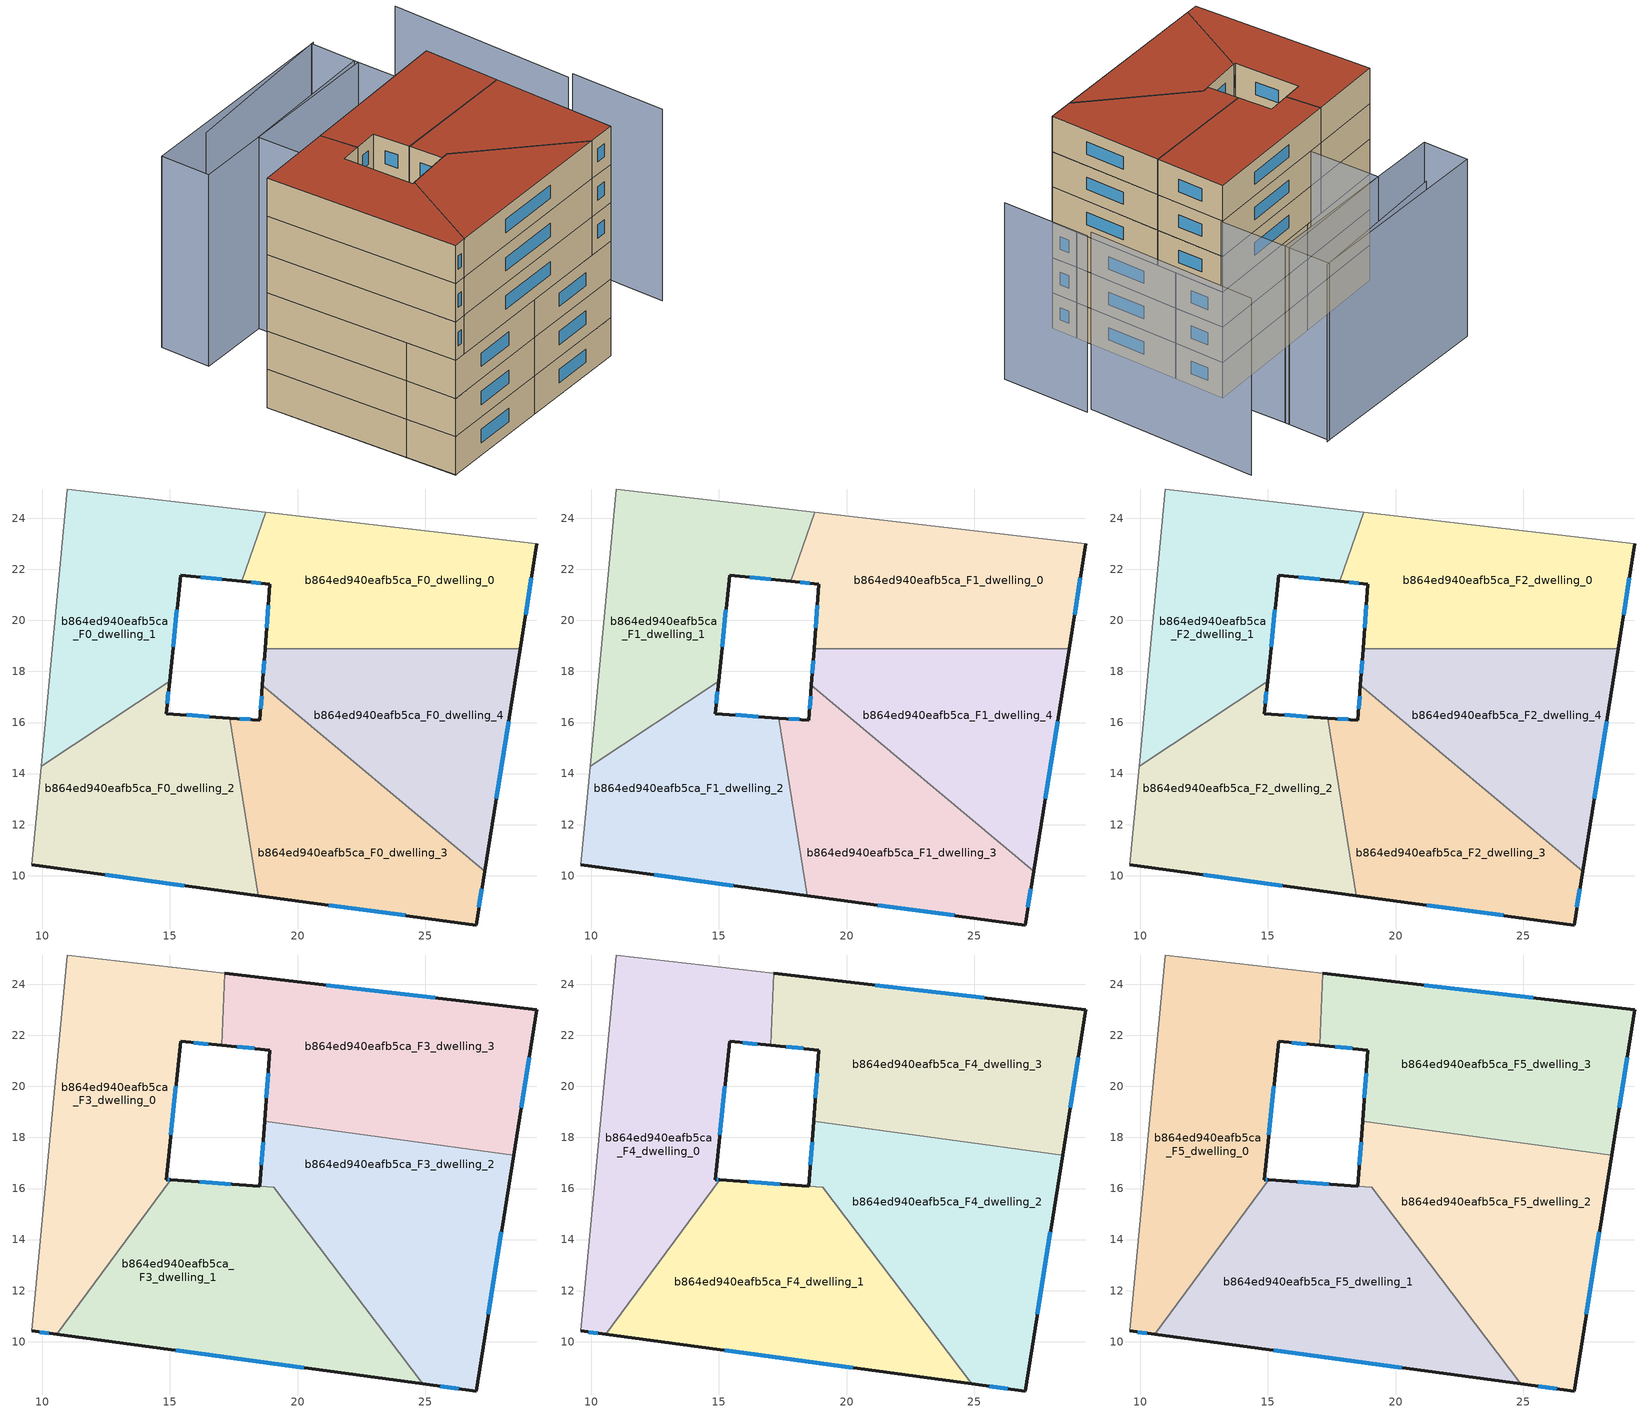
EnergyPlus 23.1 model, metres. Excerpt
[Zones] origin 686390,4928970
b864ed940eafb5ca_F0_dwelling_0
 floor ground (EU_floor_Construction): 29.37,23 28.71,18.89 18.73,18.89 18.92,21.42 17.82,21.53 18.75,24.24 z0
 wall outside (EU_wall_Construction): 17.82,21.53 18.92,21.42 18.73,18.89 / 28.71,18.89 29.37,23 z0:3
 wall to b864ed940eafb5ca_F0_dwelling_4 (EU_wall_Construction): 18.73,18.89 28.71,18.89 z0:3
 wall to b864ed940eafb5ca_F0_dwelling_1 (EU_wall_Construction): 18.75,24.24 17.82,21.53 z0:3
 wall adiabatic (EU_wall_Construction): 29.37,23 18.75,24.24 z0:3
 window (EU_Window_Construction): 18.86,20.6 18.79,19.71 / 18.18,21.49 18.56,21.46 / 28.93,20.23 29.15,21.66 z0.98:2.02
b864ed940eafb5ca_F0_dwelling_1
 floor ground (EU_floor_Construction): 18.75,24.24 17.82,21.53 15.42,21.76 14.99,17.61 9.95,14.28 10.99,25.14 z0
 wall outside (EU_wall_Construction): 14.99,17.61 15.42,21.76 17.82,21.53 z0:3
 wall to b864ed940eafb5ca_F0_dwelling_2 (EU_wall_Construction): 9.95,14.28 14.99,17.61 z0:3
 wall adiabatic (EU_wall_Construction): 18.75,24.24 10.99,25.14 9.95,14.28 z0:3
 window (EU_Window_Construction): 16.2,21.69 17.04,21.6 / 15.13,18.96 15.28,20.41 z0.98:2.02
b864ed940eafb5ca_F0_dwelling_2
 floor ground (EU_floor_Construction): 17.35,16.17 18.45,9.23 9.59,10.42 9.95,14.28 14.99,17.61 14.86,16.35 z0
 wall outside (EU_wall_Construction): 17.35,16.17 14.86,16.35 14.99,17.61 / 9.59,10.42 18.45,9.23 z0:3
 wall to b864ed940eafb5ca_F0_dwelling_3 (EU_wall_Construction): 18.45,9.23 17.35,16.17 z0:3
 wall adiabatic (EU_wall_Construction): 9.95,14.28 9.59,10.42 z0:3
 window (EU_Window_Construction): 14.9,16.76 14.95,17.2 / 16.54,16.23 15.67,16.29 / 12.47,10.03 15.57,9.62 z0.98:2.02
b864ed940eafb5ca_F0_dwelling_3
 floor ground (EU_floor_Construction): 27.32,10.19 26.99,8.07 18.45,9.23 17.35,16.17 18.52,16.09 18.62,17.47 z0
 wall outside (EU_wall_Construction): 18.62,17.47 18.52,16.09 17.35,16.17 / 18.45,9.23 26.99,8.07 27.32,10.19 z0:3
 wall to b864ed940eafb5ca_F0_dwelling_4 (EU_wall_Construction): 27.32,10.19 18.62,17.47 z0:3
 window (EU_Window_Construction): 18.14,16.12 17.73,16.15 / 18.59,17.02 18.55,16.54 / 27.1,8.76 27.22,9.5 / 21.23,8.85 24.21,8.45 z0.98:2.02
b864ed940eafb5ca_F0_dwelling_4
 floor ground (EU_floor_Construction): 28.71,18.89 27.32,10.19 18.62,17.47 18.73,18.89 z0
 wall outside (EU_wall_Construction): 18.73,18.89 18.62,17.47 / 27.32,10.19 28.71,18.89 z0:3
 window (EU_Window_Construction): 18.69,18.43 18.66,17.93 / 27.78,13.02 28.26,16.06 z0.98:2.02
b864ed940eafb5ca_F1_dwelling_0
 floor to b864ed940eafb5ca_F0_dwelling_0 (EU_floor_Construction): 29.37,23 28.71,18.89 18.73,18.89 18.92,21.42 17.82,21.53 18.75,24.24 z3
 wall outside (EU_wall_Construction): 17.82,21.53 18.92,21.42 18.73,18.89 / 28.71,18.89 29.37,23 z3:6
 wall to b864ed940eafb5ca_F1_dwelling_4 (EU_wall_Construction): 18.73,18.89 28.71,18.89 z3:6
 wall to b864ed940eafb5ca_F1_dwelling_1 (EU_wall_Construction): 18.75,24.24 17.82,21.53 z3:6
 wall adiabatic (EU_wall_Construction): 29.37,23 18.75,24.24 z3:6
 window (EU_Window_Construction): 18.86,20.6 18.79,19.71 / 18.18,21.49 18.56,21.46 / 28.93,20.23 29.15,21.66 z3.98:5.02
b864ed940eafb5ca_F1_dwelling_1
 floor to b864ed940eafb5ca_F0_dwelling_1 (EU_floor_Construction): 18.75,24.24 17.82,21.53 15.42,21.76 14.99,17.61 9.95,14.28 10.99,25.14 z3
 wall outside (EU_wall_Construction): 14.99,17.61 15.42,21.76 17.82,21.53 z3:6
 wall to b864ed940eafb5ca_F1_dwelling_2 (EU_wall_Construction): 9.95,14.28 14.99,17.61 z3:6
 wall adiabatic (EU_wall_Construction): 18.75,24.24 10.99,25.14 9.95,14.28 z3:6
 window (EU_Window_Construction): 16.2,21.69 17.04,21.6 / 15.13,18.96 15.28,20.41 z3.98:5.02
b864ed940eafb5ca_F1_dwelling_2
 floor to b864ed940eafb5ca_F0_dwelling_2 (EU_floor_Construction): 17.35,16.17 18.45,9.23 9.59,10.42 9.95,14.28 14.99,17.61 14.86,16.35 z3
 wall outside (EU_wall_Construction): 17.35,16.17 14.86,16.35 14.99,17.61 / 9.59,10.42 18.45,9.23 z3:6
 wall to b864ed940eafb5ca_F1_dwelling_3 (EU_wall_Construction): 18.45,9.23 17.35,16.17 z3:6
 wall adiabatic (EU_wall_Construction): 9.95,14.28 9.59,10.42 z3:6
 window (EU_Window_Construction): 14.9,16.76 14.95,17.2 / 16.54,16.23 15.67,16.29 / 12.47,10.03 15.57,9.62 z3.98:5.02
b864ed940eafb5ca_F1_dwelling_3
 floor to b864ed940eafb5ca_F0_dwelling_3 (EU_floor_Construction): 27.32,10.19 26.99,8.07 18.45,9.23 17.35,16.17 18.52,16.09 18.62,17.47 z3
 wall outside (EU_wall_Construction): 18.62,17.47 18.52,16.09 17.35,16.17 / 18.45,9.23 26.99,8.07 27.32,10.19 z3:6
 wall to b864ed940eafb5ca_F1_dwelling_4 (EU_wall_Construction): 27.32,10.19 18.62,17.47 z3:6
 window (EU_Window_Construction): 18.14,16.12 17.73,16.15 / 18.59,17.02 18.55,16.54 / 27.1,8.76 27.22,9.5 / 21.23,8.85 24.21,8.45 z3.98:5.02
b864ed940eafb5ca_F1_dwelling_4
 floor to b864ed940eafb5ca_F0_dwelling_4 (EU_floor_Construction): 28.71,18.89 27.32,10.19 18.62,17.47 18.73,18.89 z3
 wall outside (EU_wall_Construction): 18.73,18.89 18.62,17.47 / 27.32,10.19 28.71,18.89 z3:6
 window (EU_Window_Construction): 18.69,18.43 18.66,17.93 / 27.78,13.02 28.26,16.06 z3.98:5.02
b864ed940eafb5ca_F2_dwelling_0
 floor to b864ed940eafb5ca_F1_dwelling_0 (EU_floor_Construction): 29.37,23 28.71,18.89 18.73,18.89 18.92,21.42 17.82,21.53 18.75,24.24 z6
 wall outside (EU_wall_Construction): 17.82,21.53 18.92,21.42 18.73,18.89 / 28.71,18.89 29.37,23 z6:9
 wall to b864ed940eafb5ca_F2_dwelling_4 (EU_wall_Construction): 18.73,18.89 28.71,18.89 z6:9
 wall to b864ed940eafb5ca_F2_dwelling_1 (EU_wall_Construction): 18.75,24.24 17.82,21.53 z6:9
 wall adiabatic (EU_wall_Construction): 29.37,23 18.75,24.24 z6:9
 window (EU_Window_Construction): 18.86,20.6 18.79,19.71 / 18.18,21.49 18.56,21.46 / 28.93,20.23 29.15,21.66 z6.98:8.02
b864ed940eafb5ca_F2_dwelling_1
 floor to b864ed940eafb5ca_F1_dwelling_1 (EU_floor_Construction): 18.75,24.24 17.82,21.53 15.42,21.76 14.99,17.61 9.95,14.28 10.99,25.14 z6
 wall outside (EU_wall_Construction): 14.99,17.61 15.42,21.76 17.82,21.53 z6:9
 wall to b864ed940eafb5ca_F2_dwelling_2 (EU_wall_Construction): 9.95,14.28 14.99,17.61 z6:9
 wall adiabatic (EU_wall_Construction): 18.75,24.24 10.99,25.14 9.95,14.28 z6:9
 window (EU_Window_Construction): 16.2,21.69 17.04,21.6 / 15.13,18.96 15.28,20.41 z6.98:8.02
b864ed940eafb5ca_F2_dwelling_2
 floor to b864ed940eafb5ca_F1_dwelling_2 (EU_floor_Construction): 17.35,16.17 18.45,9.23 9.59,10.42 9.95,14.28 14.99,17.61 14.86,16.35 z6
 wall outside (EU_wall_Construction): 17.35,16.17 14.86,16.35 14.99,17.61 / 9.59,10.42 18.45,9.23 z6:9
 wall to b864ed940eafb5ca_F2_dwelling_3 (EU_wall_Construction): 18.45,9.23 17.35,16.17 z6:9
 wall adiabatic (EU_wall_Construction): 9.95,14.28 9.59,10.42 z6:9
 window (EU_Window_Construction): 14.9,16.76 14.95,17.2 / 16.54,16.23 15.67,16.29 / 12.47,10.03 15.57,9.62 z6.98:8.02
 ceiling adiabatic (EU_roof_Construction): 18.45,9.23 17.35,16.17 14.86,16.35 15.04,16.34 10.57,10.29 z9
b864ed940eafb5ca_F2_dwelling_3
 floor to b864ed940eafb5ca_F1_dwelling_3 (EU_floor_Construction): 27.32,10.19 26.99,8.07 18.45,9.23 17.35,16.17 18.52,16.09 18.62,17.47 z6
 wall outside (EU_wall_Construction): 18.62,17.47 18.52,16.09 17.35,16.17 / 18.45,9.23 26.99,8.07 27.32,10.19 z6:9
 wall to b864ed940eafb5ca_F2_dwelling_4 (EU_wall_Construction): 27.32,10.19 18.62,17.47 z6:9
 window (EU_Window_Construction): 18.14,16.12 17.73,16.15 / 18.59,17.02 18.55,16.54 / 27.1,8.76 27.22,9.5 / 21.23,8.85 24.21,8.45 z6.98:8.02
b864ed940eafb5ca_F2_dwelling_4
 floor to b864ed940eafb5ca_F1_dwelling_4 (EU_floor_Construction): 28.71,18.89 27.32,10.19 18.62,17.47 18.73,18.89 z6
 wall outside (EU_wall_Construction): 18.73,18.89 18.62,17.47 / 27.32,10.19 28.71,18.89 z6:9
 window (EU_Window_Construction): 18.69,18.43 18.66,17.93 / 27.78,13.02 28.26,16.06 z6.98:8.02
b864ed940eafb5ca_F3_dwelling_0
 floor to b864ed940eafb5ca_F2_dwelling_1 (EU_floor_Construction): 17.15,24.42 17.04,21.61 15.42,21.76 14.99,17.61 9.95,14.28 10.99,25.14 z9
 floor to b864ed940eafb5ca_F2_dwelling_2 (EU_floor_Construction): 14.99,17.61 14.86,16.35 15.04,16.34 10.57,10.29 9.59,10.42 9.95,14.28 z9
 wall outside (EU_wall_Construction): 15.04,16.34 14.86,16.35 15.42,21.76 17.04,21.61 / 9.59,10.42 10.57,10.29 z9:12
 wall adiabatic (EU_wall_Construction): 17.15,24.42 10.99,25.14 9.59,10.42 z9:12
 wall to b864ed940eafb5ca_F3_dwelling_3 (EU_wall_Construction): 17.04,21.61 17.15,24.42 z9:12
 wall to b864ed940eafb5ca_F3_dwelling_1 (EU_wall_Construction): 10.57,10.29 15.04,16.34 z9:12
 window (EU_Window_Construction): 15.94,21.71 16.51,21.66 / 15.04,18.11 15.24,20 / 14.98,16.34 14.92,16.35 / 9.91,10.38 10.25,10.33 z9.98:11.02
b864ed940eafb5ca_F3_dwelling_1
 floor adiabatic (EU_floor_Construction): 17.35,16.17 18.45,9.23 10.57,10.29 15.04,16.34 z9
 floor to b864ed940eafb5ca_F2_dwelling_3 (EU_floor_Construction): 19.07,16.05 24.9,8.35 18.45,9.23 17.35,16.17 z9
 wall outside (EU_wall_Construction): 10.57,10.29 24.9,8.35 / 18.51,16.09 15.04,16.34 z9:12
 wall to b864ed940eafb5ca_F3_dwelling_2 (EU_wall_Construction): 24.9,8.35 19.07,16.05 18.52,16.09 z9:12
 window (EU_Window_Construction): 15.23,9.66 20.24,8.98 / 17.38,16.17 16.17,16.26 z9.98:11.02
b864ed940eafb5ca_F3_dwelling_2
 floor to b864ed940eafb5ca_F2_dwelling_4 (EU_floor_Construction): 28.46,17.3 27.32,10.19 18.62,17.47 18.71,18.64 z9
 floor to b864ed940eafb5ca_F2_dwelling_3 (EU_floor_Construction): 27.32,10.19 26.99,8.07 24.9,8.35 19.07,16.05 18.52,16.09 18.62,17.47 z9
 wall outside (EU_wall_Construction): 18.71,18.64 18.52,16.09 / 24.9,8.35 26.99,8.07 28.46,17.3 z9:12
 wall to b864ed940eafb5ca_F3_dwelling_3 (EU_wall_Construction): 28.46,17.3 18.71,18.64 z9:12
 window (EU_Window_Construction): 18.65,17.81 18.58,16.92 / 27.47,11.07 27.98,14.3 / 25.58,8.26 26.31,8.16 z9.98:11.02
b864ed940eafb5ca_F3_dwelling_3
 floor to b864ed940eafb5ca_F2_dwelling_0 (EU_floor_Construction): 29.37,23 28.71,18.89 18.73,18.89 18.92,21.42 17.82,21.53 18.75,24.24 z9
 floor to b864ed940eafb5ca_F2_dwelling_4 (EU_floor_Construction): 28.71,18.89 28.46,17.3 18.71,18.64 18.73,18.89 z9
 floor to b864ed940eafb5ca_F2_dwelling_1 (EU_floor_Construction): 18.75,24.24 17.82,21.53 17.04,21.61 17.15,24.42 z9
 wall outside (EU_wall_Construction): 17.04,21.61 18.92,21.42 18.71,18.64 / 28.46,17.3 29.37,23 17.15,24.42 z9:12
 window (EU_Window_Construction): 18.85,20.52 18.78,19.55 / 17.65,21.55 18.31,21.48 / 25.4,23.46 21.13,23.96 / 28.75,19.15 29.07,21.15 z9.98:11.02
b864ed940eafb5ca_F4_dwelling_0
 floor to b864ed940eafb5ca_F3_dwelling_0 (EU_floor_Construction): 17.15,24.42 17.04,21.61 15.42,21.76 14.86,16.35 15.04,16.34 10.57,10.29 9.59,10.42 10.99,25.14 z12
 wall outside (EU_wall_Construction): 15.04,16.34 14.86,16.35 15.42,21.76 17.04,21.61 / 9.59,10.42 10.57,10.29 z12:15
 wall adiabatic (EU_wall_Construction): 17.15,24.42 10.99,25.14 9.59,10.42 z12:15
 wall to b864ed940eafb5ca_F4_dwelling_3 (EU_wall_Construction): 17.04,21.61 17.15,24.42 z12:15
 wall to b864ed940eafb5ca_F4_dwelling_1 (EU_wall_Construction): 10.57,10.29 15.04,16.34 z12:15
 window (EU_Window_Construction): 15.94,21.71 16.51,21.66 / 15.04,18.11 15.24,20 / 14.98,16.34 14.92,16.35 / 9.91,10.38 10.25,10.33 z12.98:14.02
b864ed940eafb5ca_F4_dwelling_1
 floor to b864ed940eafb5ca_F3_dwelling_1 (EU_floor_Construction): 19.07,16.05 24.9,8.35 10.57,10.29 15.04,16.34 z12
 wall outside (EU_wall_Construction): 10.57,10.29 24.9,8.35 / 18.51,16.09 15.04,16.34 z12:15
 wall to b864ed940eafb5ca_F4_dwelling_2 (EU_wall_Construction): 24.9,8.35 19.07,16.05 18.52,16.09 z12:15
 window (EU_Window_Construction): 15.23,9.66 20.24,8.98 / 17.38,16.17 16.17,16.26 z12.98:14.02
b864ed940eafb5ca_F4_dwelling_2
 floor to b864ed940eafb5ca_F3_dwelling_2 (EU_floor_Construction): 28.46,17.3 26.99,8.07 24.9,8.35 19.07,16.05 18.52,16.09 18.71,18.64 z12
 wall outside (EU_wall_Construction): 18.71,18.64 18.52,16.09 / 24.9,8.35 26.99,8.07 28.46,17.3 z12:15
 wall to b864ed940eafb5ca_F4_dwelling_3 (EU_wall_Construction): 28.46,17.3 18.71,18.64 z12:15
 window (EU_Window_Construction): 18.65,17.81 18.58,16.92 / 27.47,11.07 27.98,14.3 / 25.58,8.26 26.31,8.16 z12.98:14.02
b864ed940eafb5ca_F4_dwelling_3
 floor to b864ed940eafb5ca_F3_dwelling_3 (EU_floor_Construction): 29.37,23 28.46,17.3 18.71,18.64 18.92,21.42 17.04,21.61 17.15,24.42 z12
 wall outside (EU_wall_Construction): 17.04,21.61 18.92,21.42 18.71,18.64 / 28.46,17.3 29.37,23 17.15,24.42 z12:15
 window (EU_Window_Construction): 18.85,20.52 18.78,19.55 / 17.65,21.55 18.31,21.48 / 25.4,23.46 21.13,23.96 / 28.75,19.15 29.07,21.15 z12.98:14.02
b864ed940eafb5ca_F5_dwelling_0
 floor to b864ed940eafb5ca_F4_dwelling_0 (EU_floor_Construction): 17.15,24.42 17.04,21.61 15.42,21.76 14.86,16.35 15.04,16.34 10.57,10.29 9.59,10.42 10.99,25.14 z15
 wall outside (EU_wall_Construction): 15.04,16.34 14.86,16.35 15.42,21.76 17.04,21.61 / 9.59,10.42 10.57,10.29 z15:18
 wall adiabatic (EU_wall_Construction): 17.15,24.42 10.99,25.14 9.59,10.42 z15:18
 wall to b864ed940eafb5ca_F5_dwelling_3 (EU_wall_Construction): 17.04,21.61 17.15,24.42 z15:18
 wall to b864ed940eafb5ca_F5_dwelling_1 (EU_wall_Construction): 10.57,10.29 15.04,16.34 z15:18
 window (EU_Window_Construction): 15.94,21.71 16.51,21.66 / 15.04,18.11 15.24,20 / 14.98,16.34 14.92,16.35 / 9.91,10.38 10.25,10.33 z15.98:17.02
 roof outside (EU_roof_Construction): 15.04,16.34 14.86,16.35 15.42,21.76 17.04,21.61 17.15,24.42 10.99,25.14 9.59,10.42 10.57,10.29 z18
b864ed940eafb5ca_F5_dwelling_1
 floor to b864ed940eafb5ca_F4_dwelling_1 (EU_floor_Construction): 19.07,16.05 24.9,8.35 10.57,10.29 15.04,16.34 z15
 wall outside (EU_wall_Construction): 10.57,10.29 24.9,8.35 / 18.51,16.09 15.04,16.34 z15:18
 wall to b864ed940eafb5ca_F5_dwelling_2 (EU_wall_Construction): 24.9,8.35 19.07,16.05 18.52,16.09 z15:18
 window (EU_Window_Construction): 15.23,9.66 20.24,8.98 / 17.38,16.17 16.17,16.26 z15.98:17.02
 roof outside (EU_roof_Construction): 24.9,8.35 19.07,16.05 15.04,16.34 10.57,10.29 z18
b864ed940eafb5ca_F5_dwelling_2
 floor to b864ed940eafb5ca_F4_dwelling_2 (EU_floor_Construction): 28.46,17.3 26.99,8.07 24.9,8.35 19.07,16.05 18.52,16.09 18.71,18.64 z15
 wall outside (EU_wall_Construction): 18.71,18.64 18.52,16.09 / 24.9,8.35 26.99,8.07 28.46,17.3 z15:18
 wall to b864ed940eafb5ca_F5_dwelling_3 (EU_wall_Construction): 28.46,17.3 18.71,18.64 z15:18
 window (EU_Window_Construction): 18.65,17.81 18.58,16.92 / 27.47,11.07 27.98,14.3 / 25.58,8.26 26.31,8.16 z15.98:17.02
 roof outside (EU_roof_Construction): 26.99,8.07 28.46,17.3 18.71,18.64 18.52,16.09 19.07,16.05 24.9,8.35 z18
b864ed940eafb5ca_F5_dwelling_3
 floor to b864ed940eafb5ca_F4_dwelling_3 (EU_floor_Construction): 29.37,23 28.46,17.3 18.71,18.64 18.92,21.42 17.04,21.61 17.15,24.42 z15
 wall outside (EU_wall_Construction): 17.04,21.61 18.92,21.42 18.71,18.64 / 28.46,17.3 29.37,23 17.15,24.42 z15:18
 window (EU_Window_Construction): 18.85,20.52 18.78,19.55 / 17.65,21.55 18.31,21.48 / 25.4,23.46 21.13,23.96 / 28.75,19.15 29.07,21.15 z15.98:17.02
 roof outside (EU_roof_Construction): 28.46,17.3 29.37,23 17.15,24.42 17.04,21.61 18.92,21.42 18.71,18.64 z18
shading: 34.44,8.15 35.49,15.33 / 10.99,25.14 9.59,10.42 / 34.99,15.41 37.27,29.44 / 30.92,32.2 18.04,33.37 / 18.44,24.27 19.14,30.09 / 19.14,30.09 30.19,28.76 / 30.19,28.76 29.49,22.94 / 29.49,22.94 18.44,24.27 / 14.17,34.64 30.7,32.21 / 30.7,32.21 30.15,28.44 / 30.15,28.44 13.61,30.87 / 13.61,30.87 14.17,34.64 z0:15
[Building]
EU S2 Campaign: North Axis=0; Terrain=City; Solar Distribution=FullExterior
[Site:Location]
Bologna: Latitude=44.5; Longitude=11.25; Time Zone=1; Elevation=37
[SizingPeriod:WeatherFileDays]
AnnualSizingPeriod: Begin Month=1; Begin Day of Month=1; End Month=12; End Day of Month=31; Day of Week for Start Day=Monday; Use Weather File Daylight Saving Period=No; Use Weather File Rain and Snow Indicators=No
[MATERIAL]
EU_InternalMass_Material: Roughness=MediumRough; Thickness=0.1; Conductivity=1; Density=1800; Specific Heat=900; Thermal Absorptance=0.9; Solar Absorptance=0.7; Visible Absorptance=0.7
[MATERIAL:NOMASS] Roughness=MediumRough; Thermal Absorptance=0.9; Solar Absorptance=0.7; Visible Absorptance=0.7
Name | Thermal Resistance
EU_wall_NoMass | 0.905828
EU_roof_NoMass | 0.37593
EU_floor_NoMass | 0.67114
[WINDOWMATERIAL:SIMPLEGLAZINGSYSTEM]
EU_Window_SimpleGlazing: UFactor=4.52486; Solar Heat Gain Coefficient=0.85; Visible Transmittance=0.85
[CONSTRUCTION]
EU_wall_Construction: EU_wall_NoMass
EU_roof_Construction: EU_roof_NoMass
EU_floor_Construction: EU_floor_NoMass
EU_Window_Construction: EU_Window_SimpleGlazing
EU_InternalMass_Construction: EU_InternalMass_Material
[ZONE] Type=1; Multiplier=1; Ceiling Height=autocalculate; Floor Area=autocalculate; Part of Total Floor Area=Yes
Name | Volume
b864ed940eafb5ca_F0_dwelling_0; b864ed940eafb5ca_F1_dwelling_0; b864ed940eafb5ca_F2_dwelling_0 | 150.052
b864ed940eafb5ca_F3_dwelling_0; b864ed940eafb5ca_F4_dwelling_0; b864ed940eafb5ca_F5_dwelling_0 | 187.565
b864ed940eafb5ca_F0_dwelling_1; b864ed940eafb5ca_F1_dwelling_1; b864ed940eafb5ca_F2_dwelling_1 | 150.053
b864ed940eafb5ca_F3_dwelling_1; b864ed940eafb5ca_F4_dwelling_1; b864ed940eafb5ca_F5_dwelling_1 | 187.045
b864ed940eafb5ca_F0_dwelling_2; b864ed940eafb5ca_F1_dwelling_2; b864ed940eafb5ca_F2_dwelling_2 | 150.037
b864ed940eafb5ca_F3_dwelling_2; b864ed940eafb5ca_F4_dwelling_2; b864ed940eafb5ca_F5_dwelling_2 | 188.082
b864ed940eafb5ca_F0_dwelling_3; b864ed940eafb5ca_F1_dwelling_3; b864ed940eafb5ca_F2_dwelling_3 | 150.055
b864ed940eafb5ca_F3_dwelling_3; b864ed940eafb5ca_F4_dwelling_3; b864ed940eafb5ca_F5_dwelling_3 | 187.57
b864ed940eafb5ca_F0_dwelling_4; b864ed940eafb5ca_F1_dwelling_4; b864ed940eafb5ca_F2_dwelling_4 | 150.042
[INTERNALMASS] Construction=EU_InternalMass_Construction
Name | Zone or ZoneList | Surface Area
b864ed940eafb5ca_F0_dwelling_0_EU_InternalMass | b864ed940eafb5ca_F0_dwelling_0 | 50.0178
b864ed940eafb5ca_F0_dwelling_1_EU_InternalMass | b864ed940eafb5ca_F0_dwelling_1 | 50.0171
b864ed940eafb5ca_F0_dwelling_2_EU_InternalMass | b864ed940eafb5ca_F0_dwelling_2 | 50.0124
b864ed940eafb5ca_F0_dwelling_3_EU_InternalMass | b864ed940eafb5ca_F0_dwelling_3 | 50.0184
b864ed940eafb5ca_F0_dwelling_4_EU_InternalMass | b864ed940eafb5ca_F0_dwelling_4 | 50.0141
b864ed940eafb5ca_F1_dwelling_0_EU_InternalMass | b864ed940eafb5ca_F1_dwelling_0 | 50.0178
b864ed940eafb5ca_F1_dwelling_1_EU_InternalMass | b864ed940eafb5ca_F1_dwelling_1 | 50.0171
b864ed940eafb5ca_F1_dwelling_2_EU_InternalMass | b864ed940eafb5ca_F1_dwelling_2 | 50.0124
b864ed940eafb5ca_F1_dwelling_3_EU_InternalMass | b864ed940eafb5ca_F1_dwelling_3 | 50.0184
b864ed940eafb5ca_F1_dwelling_4_EU_InternalMass | b864ed940eafb5ca_F1_dwelling_4 | 50.0141
b864ed940eafb5ca_F2_dwelling_0_EU_InternalMass | b864ed940eafb5ca_F2_dwelling_0 | 50.0178
b864ed940eafb5ca_F2_dwelling_1_EU_InternalMass | b864ed940eafb5ca_F2_dwelling_1 | 50.0171
b864ed940eafb5ca_F2_dwelling_2_EU_InternalMass | b864ed940eafb5ca_F2_dwelling_2 | 50.0124
b864ed940eafb5ca_F2_dwelling_3_EU_InternalMass | b864ed940eafb5ca_F2_dwelling_3 | 50.0184
b864ed940eafb5ca_F2_dwelling_4_EU_InternalMass | b864ed940eafb5ca_F2_dwelling_4 | 50.0141
b864ed940eafb5ca_F3_dwelling_0_EU_InternalMass | b864ed940eafb5ca_F3_dwelling_0 | 62.5218
b864ed940eafb5ca_F3_dwelling_1_EU_InternalMass | b864ed940eafb5ca_F3_dwelling_1 | 62.3476
b864ed940eafb5ca_F3_dwelling_2_EU_InternalMass | b864ed940eafb5ca_F3_dwelling_2 | 62.6935
b864ed940eafb5ca_F3_dwelling_3_EU_InternalMass | b864ed940eafb5ca_F3_dwelling_3 | 62.5229
b864ed940eafb5ca_F4_dwelling_0_EU_InternalMass | b864ed940eafb5ca_F4_dwelling_0 | 62.5218
b864ed940eafb5ca_F4_dwelling_1_EU_InternalMass | b864ed940eafb5ca_F4_dwelling_1 | 62.3476
b864ed940eafb5ca_F4_dwelling_2_EU_InternalMass | b864ed940eafb5ca_F4_dwelling_2 | 62.6935
b864ed940eafb5ca_F4_dwelling_3_EU_InternalMass | b864ed940eafb5ca_F4_dwelling_3 | 62.5229
b864ed940eafb5ca_F5_dwelling_0_EU_InternalMass | b864ed940eafb5ca_F5_dwelling_0 | 62.5218
b864ed940eafb5ca_F5_dwelling_1_EU_InternalMass | b864ed940eafb5ca_F5_dwelling_1 | 62.3476
b864ed940eafb5ca_F5_dwelling_2_EU_InternalMass | b864ed940eafb5ca_F5_dwelling_2 | 62.6935
b864ed940eafb5ca_F5_dwelling_3_EU_InternalMass | b864ed940eafb5ca_F5_dwelling_3 | 62.5229
[OTHEREQUIPMENT] Fuel Type=Electricity; Design Level Calculation Method=Watts/Area; Power per Zone Floor Area=1; Fraction Latent=0; Fraction Radiant=0; Fraction Lost=0; Carbon Dioxide Generation Rate=0; EndUse Subcategory=EU_Step8_InternalGains
Name | Zone or ZoneList or Space or SpaceList | Schedule
EU_Step8_InternalGain_b864ed940eafb5ca_F0_dwelling_0_f000 | b864ed940eafb5ca_F0_dwelling_0 | EU_Step8_GainSchedule_b864ed940eafb5ca_F0_dwelling_0_f000
EU_Step8_InternalGain_b864ed940eafb5ca_F0_dwelling_1_f000 | b864ed940eafb5ca_F0_dwelling_1 | EU_Step8_GainSchedule_b864ed940eafb5ca_F0_dwelling_1_f000
EU_Step8_InternalGain_b864ed940eafb5ca_F0_dwelling_2_f000 | b864ed940eafb5ca_F0_dwelling_2 | EU_Step8_GainSchedule_b864ed940eafb5ca_F0_dwelling_2_f000
EU_Step8_InternalGain_b864ed940eafb5ca_F0_dwelling_3_f000 | b864ed940eafb5ca_F0_dwelling_3 | EU_Step8_GainSchedule_b864ed940eafb5ca_F0_dwelling_3_f000
EU_Step8_InternalGain_b864ed940eafb5ca_F0_dwelling_4_f000 | b864ed940eafb5ca_F0_dwelling_4 | EU_Step8_GainSchedule_b864ed940eafb5ca_F0_dwelling_4_f000
EU_Step8_InternalGain_b864ed940eafb5ca_F1_dwelling_0_f000 | b864ed940eafb5ca_F1_dwelling_0 | EU_Step8_GainSchedule_b864ed940eafb5ca_F1_dwelling_0_f000
EU_Step8_InternalGain_b864ed940eafb5ca_F1_dwelling_1_f000 | b864ed940eafb5ca_F1_dwelling_1 | EU_Step8_GainSchedule_b864ed940eafb5ca_F1_dwelling_1_f000
EU_Step8_InternalGain_b864ed940eafb5ca_F1_dwelling_2_f000 | b864ed940eafb5ca_F1_dwelling_2 | EU_Step8_GainSchedule_b864ed940eafb5ca_F1_dwelling_2_f000
EU_Step8_InternalGain_b864ed940eafb5ca_F1_dwelling_3_f000 | b864ed940eafb5ca_F1_dwelling_3 | EU_Step8_GainSchedule_b864ed940eafb5ca_F1_dwelling_3_f000
EU_Step8_InternalGain_b864ed940eafb5ca_F1_dwelling_4_f000 | b864ed940eafb5ca_F1_dwelling_4 | EU_Step8_GainSchedule_b864ed940eafb5ca_F1_dwelling_4_f000
EU_Step8_InternalGain_b864ed940eafb5ca_F2_dwelling_0_f000 | b864ed940eafb5ca_F2_dwelling_0 | EU_Step8_GainSchedule_b864ed940eafb5ca_F2_dwelling_0_f000
EU_Step8_InternalGain_b864ed940eafb5ca_F2_dwelling_1_f000 | b864ed940eafb5ca_F2_dwelling_1 | EU_Step8_GainSchedule_b864ed940eafb5ca_F2_dwelling_1_f000
EU_Step8_InternalGain_b864ed940eafb5ca_F2_dwelling_2_f000 | b864ed940eafb5ca_F2_dwelling_2 | EU_Step8_GainSchedule_b864ed940eafb5ca_F2_dwelling_2_f000
EU_Step8_InternalGain_b864ed940eafb5ca_F2_dwelling_3_f000 | b864ed940eafb5ca_F2_dwelling_3 | EU_Step8_GainSchedule_b864ed940eafb5ca_F2_dwelling_3_f000
EU_Step8_InternalGain_b864ed940eafb5ca_F2_dwelling_4_f000 | b864ed940eafb5ca_F2_dwelling_4 | EU_Step8_GainSchedule_b864ed940eafb5ca_F2_dwelling_4_f000
EU_Step8_InternalGain_b864ed940eafb5ca_F3_dwelling_0_f000 | b864ed940eafb5ca_F3_dwelling_0 | EU_Step8_GainSchedule_b864ed940eafb5ca_F3_dwelling_0_f000
EU_Step8_InternalGain_b864ed940eafb5ca_F3_dwelling_1_f000 | b864ed940eafb5ca_F3_dwelling_1 | EU_Step8_GainSchedule_b864ed940eafb5ca_F3_dwelling_1_f000
EU_Step8_InternalGain_b864ed940eafb5ca_F3_dwelling_2_f000 | b864ed940eafb5ca_F3_dwelling_2 | EU_Step8_GainSchedule_b864ed940eafb5ca_F3_dwelling_2_f000
EU_Step8_InternalGain_b864ed940eafb5ca_F3_dwelling_3_f000 | b864ed940eafb5ca_F3_dwelling_3 | EU_Step8_GainSchedule_b864ed940eafb5ca_F3_dwelling_3_f000
EU_Step8_InternalGain_b864ed940eafb5ca_F4_dwelling_0_f000 | b864ed940eafb5ca_F4_dwelling_0 | EU_Step8_GainSchedule_b864ed940eafb5ca_F4_dwelling_0_f000
EU_Step8_InternalGain_b864ed940eafb5ca_F4_dwelling_1_f000 | b864ed940eafb5ca_F4_dwelling_1 | EU_Step8_GainSchedule_b864ed940eafb5ca_F4_dwelling_1_f000
EU_Step8_InternalGain_b864ed940eafb5ca_F4_dwelling_2_f000 | b864ed940eafb5ca_F4_dwelling_2 | EU_Step8_GainSchedule_b864ed940eafb5ca_F4_dwelling_2_f000
EU_Step8_InternalGain_b864ed940eafb5ca_F4_dwelling_3_f000 | b864ed940eafb5ca_F4_dwelling_3 | EU_Step8_GainSchedule_b864ed940eafb5ca_F4_dwelling_3_f000
EU_Step8_InternalGain_b864ed940eafb5ca_F5_dwelling_0_f000 | b864ed940eafb5ca_F5_dwelling_0 | EU_Step8_GainSchedule_b864ed940eafb5ca_F5_dwelling_0_f000
EU_Step8_InternalGain_b864ed940eafb5ca_F5_dwelling_1_f000 | b864ed940eafb5ca_F5_dwelling_1 | EU_Step8_GainSchedule_b864ed940eafb5ca_F5_dwelling_1_f000
EU_Step8_InternalGain_b864ed940eafb5ca_F5_dwelling_2_f000 | b864ed940eafb5ca_F5_dwelling_2 | EU_Step8_GainSchedule_b864ed940eafb5ca_F5_dwelling_2_f000
EU_Step8_InternalGain_b864ed940eafb5ca_F5_dwelling_3_f000 | b864ed940eafb5ca_F5_dwelling_3 | EU_Step8_GainSchedule_b864ed940eafb5ca_F5_dwelling_3_f000
[ZONEVENTILATION:DESIGNFLOWRATE] Schedule=EU_AlwaysOn; Design Flow Rate Calculation Method=AirChanges/Hour; Air Changes per Hour=0.73129; Ventilation Type=Natural; Fan Pressure Rise=0; Fan Total Efficiency=1; Constant Term Coefficient=1; Temperature Term Coefficient=0; Velocity Term Coefficient=0; Velocity Squared Term Coefficient=0; Minimum Indoor Temperature=-100; Maximum Indoor Temperature=100; Delta Temperature=-100; Minimum Outdoor Temperature=-100; Maximum Outdoor Temperature=100; Maximum Wind Speed=40
Name | Zone or ZoneList or Space or SpaceList
EU_ConstantAir_b864ed940eafb5ca_F0_dwelling_0 | b864ed940eafb5ca_F0_dwelling_0
EU_ConstantAir_b864ed940eafb5ca_F0_dwelling_1 | b864ed940eafb5ca_F0_dwelling_1
EU_ConstantAir_b864ed940eafb5ca_F0_dwelling_2 | b864ed940eafb5ca_F0_dwelling_2
EU_ConstantAir_b864ed940eafb5ca_F0_dwelling_3 | b864ed940eafb5ca_F0_dwelling_3
EU_ConstantAir_b864ed940eafb5ca_F0_dwelling_4 | b864ed940eafb5ca_F0_dwelling_4
EU_ConstantAir_b864ed940eafb5ca_F1_dwelling_0 | b864ed940eafb5ca_F1_dwelling_0
EU_ConstantAir_b864ed940eafb5ca_F1_dwelling_1 | b864ed940eafb5ca_F1_dwelling_1
EU_ConstantAir_b864ed940eafb5ca_F1_dwelling_2 | b864ed940eafb5ca_F1_dwelling_2
EU_ConstantAir_b864ed940eafb5ca_F1_dwelling_3 | b864ed940eafb5ca_F1_dwelling_3
EU_ConstantAir_b864ed940eafb5ca_F1_dwelling_4 | b864ed940eafb5ca_F1_dwelling_4
EU_ConstantAir_b864ed940eafb5ca_F2_dwelling_0 | b864ed940eafb5ca_F2_dwelling_0
EU_ConstantAir_b864ed940eafb5ca_F2_dwelling_1 | b864ed940eafb5ca_F2_dwelling_1
EU_ConstantAir_b864ed940eafb5ca_F2_dwelling_2 | b864ed940eafb5ca_F2_dwelling_2
EU_ConstantAir_b864ed940eafb5ca_F2_dwelling_3 | b864ed940eafb5ca_F2_dwelling_3
EU_ConstantAir_b864ed940eafb5ca_F2_dwelling_4 | b864ed940eafb5ca_F2_dwelling_4
EU_ConstantAir_b864ed940eafb5ca_F3_dwelling_0 | b864ed940eafb5ca_F3_dwelling_0
EU_ConstantAir_b864ed940eafb5ca_F3_dwelling_1 | b864ed940eafb5ca_F3_dwelling_1
EU_ConstantAir_b864ed940eafb5ca_F3_dwelling_2 | b864ed940eafb5ca_F3_dwelling_2
EU_ConstantAir_b864ed940eafb5ca_F3_dwelling_3 | b864ed940eafb5ca_F3_dwelling_3
EU_ConstantAir_b864ed940eafb5ca_F4_dwelling_0 | b864ed940eafb5ca_F4_dwelling_0
EU_ConstantAir_b864ed940eafb5ca_F4_dwelling_1 | b864ed940eafb5ca_F4_dwelling_1
EU_ConstantAir_b864ed940eafb5ca_F4_dwelling_2 | b864ed940eafb5ca_F4_dwelling_2
EU_ConstantAir_b864ed940eafb5ca_F4_dwelling_3 | b864ed940eafb5ca_F4_dwelling_3
EU_ConstantAir_b864ed940eafb5ca_F5_dwelling_0 | b864ed940eafb5ca_F5_dwelling_0
EU_ConstantAir_b864ed940eafb5ca_F5_dwelling_1 | b864ed940eafb5ca_F5_dwelling_1
EU_ConstantAir_b864ed940eafb5ca_F5_dwelling_2 | b864ed940eafb5ca_F5_dwelling_2
EU_ConstantAir_b864ed940eafb5ca_F5_dwelling_3 | b864ed940eafb5ca_F5_dwelling_3
[HVACTEMPLATE:THERMOSTAT] Constant Heating Setpoint=20; Constant Cooling Setpoint=50
EU_HeatOnly_b864ed940eafb5ca_F0_dwelling_0; EU_HeatOnly_b864ed940eafb5ca_F0_dwelling_1; EU_HeatOnly_b864ed940eafb5ca_F0_dwelling_2; EU_HeatOnly_b864ed940eafb5ca_F0_dwelling_3; EU_HeatOnly_b864ed940eafb5ca_F0_dwelling_4; EU_HeatOnly_b864ed940eafb5ca_F1_dwelling_0; EU_HeatOnly_b864ed940eafb5ca_F1_dwelling_1; EU_HeatOnly_b864ed940eafb5ca_F1_dwelling_2; EU_HeatOnly_b864ed940eafb5ca_F1_dwelling_3; EU_HeatOnly_b864ed940eafb5ca_F1_dwelling_4; EU_HeatOnly_b864ed940eafb5ca_F2_dwelling_0; EU_HeatOnly_b864ed940eafb5ca_F2_dwelling_1; EU_HeatOnly_b864ed940eafb5ca_F2_dwelling_2; EU_HeatOnly_b864ed940eafb5ca_F2_dwelling_3; EU_HeatOnly_b864ed940eafb5ca_F2_dwelling_4; EU_HeatOnly_b864ed940eafb5ca_F3_dwelling_0; EU_HeatOnly_b864ed940eafb5ca_F3_dwelling_1; EU_HeatOnly_b864ed940eafb5ca_F3_dwelling_2; EU_HeatOnly_b864ed940eafb5ca_F3_dwelling_3; EU_HeatOnly_b864ed940eafb5ca_F4_dwelling_0; EU_HeatOnly_b864ed940eafb5ca_F4_dwelling_1; EU_HeatOnly_b864ed940eafb5ca_F4_dwelling_2; EU_HeatOnly_b864ed940eafb5ca_F4_dwelling_3; EU_HeatOnly_b864ed940eafb5ca_F5_dwelling_0; EU_HeatOnly_b864ed940eafb5ca_F5_dwelling_1; EU_HeatOnly_b864ed940eafb5ca_F5_dwelling_2; EU_HeatOnly_b864ed940eafb5ca_F5_dwelling_3
[HVACTEMPLATE:ZONE:IDEALLOADSAIRSYSTEM] System Availability Schedule=EU_AlwaysOn; Maximum Heating Supply Air Temperature=50; Minimum Cooling Supply Air Temperature=13; Maximum Heating Supply Air Humidity Ratio=0.0156; Minimum Cooling Supply Air Humidity Ratio=0.0077; Heating Limit=NoLimit; Cooling Limit=NoLimit; Heating Availability Schedule=EU_AlwaysOn; Cooling Availability Schedule=EU_CoolingOff; Dehumidification Control Type=ConstantSensibleHeatRatio; Cooling Sensible Heat Ratio=0.7; Dehumidification Setpoint=60; Humidification Control Type=None; Humidification Setpoint=30; Outdoor Air Method=None; Outdoor Air Flow Rate per Person=0.00944; Outdoor Air Flow Rate per Zone Floor Area=0; Outdoor Air Flow Rate per Zone=0; Demand Controlled Ventilation Type=None; Outdoor Air Economizer Type=NoEconomizer; Heat Recovery Type=None; Sensible Heat Recovery Effectiveness=0.7; Latent Heat Recovery Effectiveness=0.65
Name | Template Thermostat
b864ed940eafb5ca_F0_dwelling_0 | EU_HeatOnly_b864ed940eafb5ca_F0_dwelling_0
b864ed940eafb5ca_F0_dwelling_1 | EU_HeatOnly_b864ed940eafb5ca_F0_dwelling_1
b864ed940eafb5ca_F0_dwelling_2 | EU_HeatOnly_b864ed940eafb5ca_F0_dwelling_2
b864ed940eafb5ca_F0_dwelling_3 | EU_HeatOnly_b864ed940eafb5ca_F0_dwelling_3
b864ed940eafb5ca_F0_dwelling_4 | EU_HeatOnly_b864ed940eafb5ca_F0_dwelling_4
b864ed940eafb5ca_F1_dwelling_0 | EU_HeatOnly_b864ed940eafb5ca_F1_dwelling_0
b864ed940eafb5ca_F1_dwelling_1 | EU_HeatOnly_b864ed940eafb5ca_F1_dwelling_1
b864ed940eafb5ca_F1_dwelling_2 | EU_HeatOnly_b864ed940eafb5ca_F1_dwelling_2
b864ed940eafb5ca_F1_dwelling_3 | EU_HeatOnly_b864ed940eafb5ca_F1_dwelling_3
b864ed940eafb5ca_F1_dwelling_4 | EU_HeatOnly_b864ed940eafb5ca_F1_dwelling_4
b864ed940eafb5ca_F2_dwelling_0 | EU_HeatOnly_b864ed940eafb5ca_F2_dwelling_0
b864ed940eafb5ca_F2_dwelling_1 | EU_HeatOnly_b864ed940eafb5ca_F2_dwelling_1
b864ed940eafb5ca_F2_dwelling_2 | EU_HeatOnly_b864ed940eafb5ca_F2_dwelling_2
b864ed940eafb5ca_F2_dwelling_3 | EU_HeatOnly_b864ed940eafb5ca_F2_dwelling_3
b864ed940eafb5ca_F2_dwelling_4 | EU_HeatOnly_b864ed940eafb5ca_F2_dwelling_4
b864ed940eafb5ca_F3_dwelling_0 | EU_HeatOnly_b864ed940eafb5ca_F3_dwelling_0
b864ed940eafb5ca_F3_dwelling_1 | EU_HeatOnly_b864ed940eafb5ca_F3_dwelling_1
b864ed940eafb5ca_F3_dwelling_2 | EU_HeatOnly_b864ed940eafb5ca_F3_dwelling_2
b864ed940eafb5ca_F3_dwelling_3 | EU_HeatOnly_b864ed940eafb5ca_F3_dwelling_3
b864ed940eafb5ca_F4_dwelling_0 | EU_HeatOnly_b864ed940eafb5ca_F4_dwelling_0
b864ed940eafb5ca_F4_dwelling_1 | EU_HeatOnly_b864ed940eafb5ca_F4_dwelling_1
b864ed940eafb5ca_F4_dwelling_2 | EU_HeatOnly_b864ed940eafb5ca_F4_dwelling_2
b864ed940eafb5ca_F4_dwelling_3 | EU_HeatOnly_b864ed940eafb5ca_F4_dwelling_3
b864ed940eafb5ca_F5_dwelling_0 | EU_HeatOnly_b864ed940eafb5ca_F5_dwelling_0
b864ed940eafb5ca_F5_dwelling_1 | EU_HeatOnly_b864ed940eafb5ca_F5_dwelling_1
b864ed940eafb5ca_F5_dwelling_2 | EU_HeatOnly_b864ed940eafb5ca_F5_dwelling_2
b864ed940eafb5ca_F5_dwelling_3 | EU_HeatOnly_b864ed940eafb5ca_F5_dwelling_3
[SIZING:ZONE] Zone Cooling Design Supply Air Temperature Input Method=SupplyAirTemperature; Zone Cooling Design Supply Air Temperature=13; Zone Heating Design Supply Air Temperature Input Method=SupplyAirTemperature; Zone Heating Design Supply Air Temperature=50; Zone Cooling Design Supply Air Humidity Ratio=0.008; Zone Heating Design Supply Air Humidity Ratio=0.008; Cooling Design Air Flow Method=DesignDay; Cooling Design Air Flow Rate=0; Cooling Minimum Air Flow per Zone Floor Area=0.000762; Cooling Minimum Air Flow=0; Cooling Minimum Air Flow Fraction=0.2; Heating Design Air Flow Method=DesignDay; Heating Design Air Flow Rate=0; Heating Maximum Air Flow per Zone Floor Area=0.002032; Heating Maximum Air Flow=0.141576; Heating Maximum Air Flow Fraction=0.3; Account for Dedicated Outdoor Air System=No; Dedicated Outdoor Air System Control Strategy=NeutralSupplyAir; Dedicated Outdoor Air Low Setpoint Temperature for Design=autosize; Dedicated Outdoor Air High Setpoint Temperature for Design=autosize; Zone Load Sizing Method=Sensible Load Only No Latent Load; Zone Latent Cooling Design Supply Air Humidity Ratio Input Method=HumidityRatioDifference; Zone Cooling Design Supply Air Humidity Ratio Difference=0.005; Zone Latent Heating Design Supply Air Humidity Ratio Input Method=HumidityRatioDifference; Zone Humidification Design Supply Air Humidity Ratio Difference=0.005
b864ed940eafb5ca_F0_dwelling_0; b864ed940eafb5ca_F0_dwelling_1; b864ed940eafb5ca_F0_dwelling_2; b864ed940eafb5ca_F0_dwelling_3; b864ed940eafb5ca_F0_dwelling_4; b864ed940eafb5ca_F1_dwelling_0; b864ed940eafb5ca_F1_dwelling_1; b864ed940eafb5ca_F1_dwelling_2; b864ed940eafb5ca_F1_dwelling_3; b864ed940eafb5ca_F1_dwelling_4; b864ed940eafb5ca_F2_dwelling_0; b864ed940eafb5ca_F2_dwelling_1; b864ed940eafb5ca_F2_dwelling_2; b864ed940eafb5ca_F2_dwelling_3; b864ed940eafb5ca_F2_dwelling_4; b864ed940eafb5ca_F3_dwelling_0; b864ed940eafb5ca_F3_dwelling_1; b864ed940eafb5ca_F3_dwelling_2; b864ed940eafb5ca_F3_dwelling_3; b864ed940eafb5ca_F4_dwelling_0; b864ed940eafb5ca_F4_dwelling_1; b864ed940eafb5ca_F4_dwelling_2; b864ed940eafb5ca_F4_dwelling_3; b864ed940eafb5ca_F5_dwelling_0; b864ed940eafb5ca_F5_dwelling_1; b864ed940eafb5ca_F5_dwelling_2; b864ed940eafb5ca_F5_dwelling_3
[SCHEDULE:CONSTANT]
Name | Hourly Value
EU_AlwaysOn | 1
EU_CoolingOff | 0
[SCHEDULE:FILE] Column Number=1; Rows to Skip at Top=0; Number of Hours of Data=8760; Column Separator=Comma; Interpolate to Timestep=No; Minutes per Item=60; Adjust Schedule for Daylight Savings=Yes
Name | File
EU_Step8_GainSchedule_b864ed940eafb5ca_F0_dwelling_0_f000 | ../../schedules/b864ed940eafb5ca/b864ed940eafb5ca_F0_dwelling_0_f000_gain.csv
EU_Step8_GainSchedule_b864ed940eafb5ca_F0_dwelling_1_f000 | ../../schedules/b864ed940eafb5ca/b864ed940eafb5ca_F0_dwelling_1_f000_gain.csv
EU_Step8_GainSchedule_b864ed940eafb5ca_F0_dwelling_2_f000 | ../../schedules/b864ed940eafb5ca/b864ed940eafb5ca_F0_dwelling_2_f000_gain.csv
EU_Step8_GainSchedule_b864ed940eafb5ca_F0_dwelling_3_f000 | ../../schedules/b864ed940eafb5ca/b864ed940eafb5ca_F0_dwelling_3_f000_gain.csv
EU_Step8_GainSchedule_b864ed940eafb5ca_F0_dwelling_4_f000 | ../../schedules/b864ed940eafb5ca/b864ed940eafb5ca_F0_dwelling_4_f000_gain.csv
EU_Step8_GainSchedule_b864ed940eafb5ca_F1_dwelling_0_f000 | ../../schedules/b864ed940eafb5ca/b864ed940eafb5ca_F1_dwelling_0_f000_gain.csv
EU_Step8_GainSchedule_b864ed940eafb5ca_F1_dwelling_1_f000 | ../../schedules/b864ed940eafb5ca/b864ed940eafb5ca_F1_dwelling_1_f000_gain.csv
EU_Step8_GainSchedule_b864ed940eafb5ca_F1_dwelling_2_f000 | ../../schedules/b864ed940eafb5ca/b864ed940eafb5ca_F1_dwelling_2_f000_gain.csv
EU_Step8_GainSchedule_b864ed940eafb5ca_F1_dwelling_3_f000 | ../../schedules/b864ed940eafb5ca/b864ed940eafb5ca_F1_dwelling_3_f000_gain.csv
EU_Step8_GainSchedule_b864ed940eafb5ca_F1_dwelling_4_f000 | ../../schedules/b864ed940eafb5ca/b864ed940eafb5ca_F1_dwelling_4_f000_gain.csv
EU_Step8_GainSchedule_b864ed940eafb5ca_F2_dwelling_0_f000 | ../../schedules/b864ed940eafb5ca/b864ed940eafb5ca_F2_dwelling_0_f000_gain.csv
EU_Step8_GainSchedule_b864ed940eafb5ca_F2_dwelling_1_f000 | ../../schedules/b864ed940eafb5ca/b864ed940eafb5ca_F2_dwelling_1_f000_gain.csv
EU_Step8_GainSchedule_b864ed940eafb5ca_F2_dwelling_2_f000 | ../../schedules/b864ed940eafb5ca/b864ed940eafb5ca_F2_dwelling_2_f000_gain.csv
EU_Step8_GainSchedule_b864ed940eafb5ca_F2_dwelling_3_f000 | ../../schedules/b864ed940eafb5ca/b864ed940eafb5ca_F2_dwelling_3_f000_gain.csv
EU_Step8_GainSchedule_b864ed940eafb5ca_F2_dwelling_4_f000 | ../../schedules/b864ed940eafb5ca/b864ed940eafb5ca_F2_dwelling_4_f000_gain.csv
EU_Step8_GainSchedule_b864ed940eafb5ca_F3_dwelling_0_f000 | ../../schedules/b864ed940eafb5ca/b864ed940eafb5ca_F3_dwelling_0_f000_gain.csv
EU_Step8_GainSchedule_b864ed940eafb5ca_F3_dwelling_1_f000 | ../../schedules/b864ed940eafb5ca/b864ed940eafb5ca_F3_dwelling_1_f000_gain.csv
EU_Step8_GainSchedule_b864ed940eafb5ca_F3_dwelling_2_f000 | ../../schedules/b864ed940eafb5ca/b864ed940eafb5ca_F3_dwelling_2_f000_gain.csv
EU_Step8_GainSchedule_b864ed940eafb5ca_F3_dwelling_3_f000 | ../../schedules/b864ed940eafb5ca/b864ed940eafb5ca_F3_dwelling_3_f000_gain.csv
EU_Step8_GainSchedule_b864ed940eafb5ca_F4_dwelling_0_f000 | ../../schedules/b864ed940eafb5ca/b864ed940eafb5ca_F4_dwelling_0_f000_gain.csv
EU_Step8_GainSchedule_b864ed940eafb5ca_F4_dwelling_1_f000 | ../../schedules/b864ed940eafb5ca/b864ed940eafb5ca_F4_dwelling_1_f000_gain.csv
EU_Step8_GainSchedule_b864ed940eafb5ca_F4_dwelling_2_f000 | ../../schedules/b864ed940eafb5ca/b864ed940eafb5ca_F4_dwelling_2_f000_gain.csv
EU_Step8_GainSchedule_b864ed940eafb5ca_F4_dwelling_3_f000 | ../../schedules/b864ed940eafb5ca/b864ed940eafb5ca_F4_dwelling_3_f000_gain.csv
EU_Step8_GainSchedule_b864ed940eafb5ca_F5_dwelling_0_f000 | ../../schedules/b864ed940eafb5ca/b864ed940eafb5ca_F5_dwelling_0_f000_gain.csv
EU_Step8_GainSchedule_b864ed940eafb5ca_F5_dwelling_1_f000 | ../../schedules/b864ed940eafb5ca/b864ed940eafb5ca_F5_dwelling_1_f000_gain.csv
EU_Step8_GainSchedule_b864ed940eafb5ca_F5_dwelling_2_f000 | ../../schedules/b864ed940eafb5ca/b864ed940eafb5ca_F5_dwelling_2_f000_gain.csv
EU_Step8_GainSchedule_b864ed940eafb5ca_F5_dwelling_3_f000 | ../../schedules/b864ed940eafb5ca/b864ed940eafb5ca_F5_dwelling_3_f000_gain.csv
